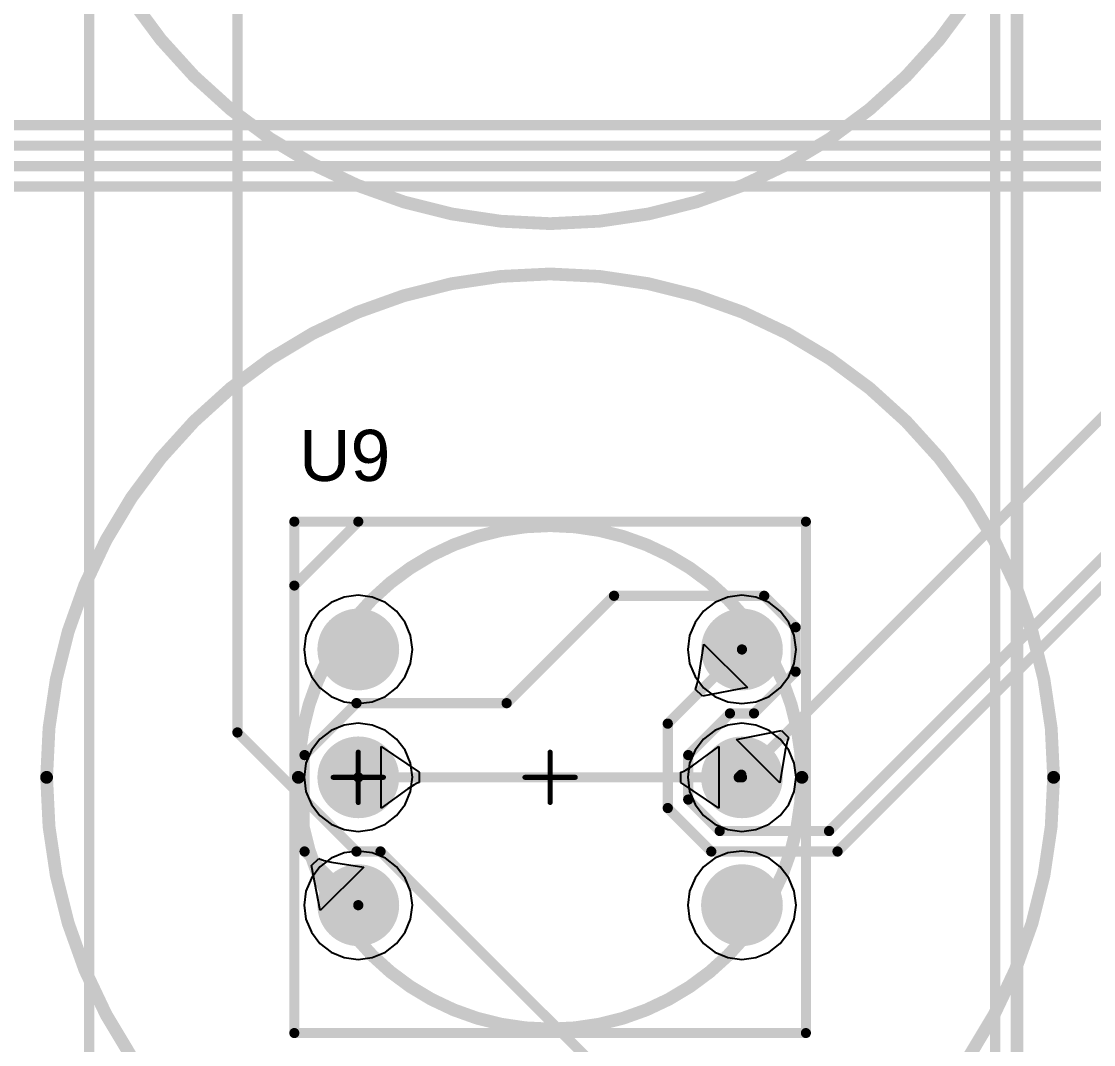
# Model space of a CAD drawing. Header units: inches. Extents: x -0.01 to 3.94, y -0.06 to 4.68.
# Drawn here: x 0.807 to 1.645, y 1.169 to 1.969 of the extents above; entities that cross this region are included whole.
import ezdxf

# ---------------------------------------------------------------- set-up
doc = ezdxf.new("R2010")
doc.units = ezdxf.units.IN
doc.header["$MEASUREMENT"] = 0
for name, color, linetype in [('Bottom Layer', 5, 'Continuous'), ('Bottom Solder', 6, 'Continuous'), ('Int1 -GND)', 16, 'Continuous'), ('Int2 -PWR)', 76, 'Continuous'), ('Multi-Layer', 9, 'Continuous'), ('Pad Holes', 156, 'Continuous'), ('PCBD Notes', 76, 'Continuous'), ('Top Courtyard', 56, 'Continuous'), ('Top Layer', 1, 'Continuous'), ('Top Overlay', 2, 'Continuous'), ('Top Solder', 216, 'Continuous')]:
    doc.layers.add(name, color=color, linetype=linetype)
doc.styles.add('Arial', font='', dxfattribs={"height": 0.2})
doc.styles.get('Arial').set_extended_font_data('Arial')

# ---------------------------------------------------------------- blocks, each defined once
blk = doc.blocks.new('2599C238_5645_4A8C_8BF9_C7515FACCFA0_455')
at = {"layer": 'Bottom Layer'}
h = blk.add_hatch(color=5, dxfattribs=at)
edge = h.paths.add_edge_path()
edge.add_arc((-0.1, 0.15), 0.03, 0, 360)
h = blk.add_hatch(color=5, dxfattribs=at)
edge = h.paths.add_edge_path()
edge.add_arc((0, 0.15), 0.03, 0, 360)
h = blk.add_hatch(color=5, dxfattribs=at)
edge = h.paths.add_edge_path()
edge.add_arc((0.1, 0.15), 0.03, 0, 360)
h = blk.add_hatch(color=5, dxfattribs=at)
edge = h.paths.add_edge_path()
edge.add_arc((-0.1, -0.15), 0.03, 0, 360)
h = blk.add_hatch(color=5, dxfattribs=at)
edge = h.paths.add_edge_path()
edge.add_arc((0, -0.15), 0.03, 0, 360)
h = blk.add_hatch(color=5, dxfattribs=at)
edge = h.paths.add_edge_path()
edge.add_arc((0.1, -0.15), 0.03, 0, 360)
at = {"layer": 'Bottom Solder'}
h = blk.add_hatch(color=6, dxfattribs=at)
edge = h.paths.add_edge_path()
edge.add_arc((-0.1, 0.15), 0.03197, 0, 360)
h = blk.add_hatch(color=6, dxfattribs=at)
edge = h.paths.add_edge_path()
edge.add_arc((0, 0.15), 0.03197, 0, 360)
h = blk.add_hatch(color=6, dxfattribs=at)
edge = h.paths.add_edge_path()
edge.add_arc((0.1, 0.15), 0.03197, 0, 360)
h = blk.add_hatch(color=6, dxfattribs=at)
edge = h.paths.add_edge_path()
edge.add_arc((-0.1, -0.15), 0.03197, 0, 360)
h = blk.add_hatch(color=6, dxfattribs=at)
edge = h.paths.add_edge_path()
edge.add_arc((0, -0.15), 0.03197, 0, 360)
h = blk.add_hatch(color=6, dxfattribs=at)
edge = h.paths.add_edge_path()
edge.add_arc((0.1, -0.15), 0.03197, 0, 360)
at = {"layer": 'Int1 -GND)'}
h = blk.add_hatch(color=7, dxfattribs=at)
edge = h.paths.add_edge_path()
edge.add_arc((-0.1, 0.15), 0.03, 0, 360)
h = blk.add_hatch(color=7, dxfattribs=at)
edge = h.paths.add_edge_path()
edge.add_arc((0, 0.15), 0.03, 0, 360)
h = blk.add_hatch(color=7, dxfattribs=at)
edge = h.paths.add_edge_path()
edge.add_arc((0.1, 0.15), 0.03, 0, 360)
h = blk.add_hatch(color=7, dxfattribs=at)
edge = h.paths.add_edge_path()
edge.add_arc((-0.1, -0.15), 0.03, 0, 360)
h = blk.add_hatch(color=7, dxfattribs=at)
edge = h.paths.add_edge_path()
edge.add_arc((0, -0.15), 0.03, 0, 360)
h = blk.add_hatch(color=7, dxfattribs=at)
edge = h.paths.add_edge_path()
edge.add_arc((0.1, -0.15), 0.03, 0, 360)
at = {"layer": 'Int2 -PWR)'}
h = blk.add_hatch(color=7, dxfattribs=at)
edge = h.paths.add_edge_path()
edge.add_arc((-0.1, 0.15), 0.03, 0, 360)
h = blk.add_hatch(color=7, dxfattribs=at)
edge = h.paths.add_edge_path()
edge.add_arc((0, 0.15), 0.03, 0, 360)
h = blk.add_hatch(color=7, dxfattribs=at)
edge = h.paths.add_edge_path()
edge.add_arc((0.1, 0.15), 0.03, 0, 360)
h = blk.add_hatch(color=7, dxfattribs=at)
edge = h.paths.add_edge_path()
edge.add_arc((-0.1, -0.15), 0.03, 0, 360)
h = blk.add_hatch(color=7, dxfattribs=at)
edge = h.paths.add_edge_path()
edge.add_arc((0, -0.15), 0.03, 0, 360)
h = blk.add_hatch(color=7, dxfattribs=at)
edge = h.paths.add_edge_path()
edge.add_arc((0.1, -0.15), 0.03, 0, 360)
at = {"layer": 'Multi-Layer'}
h = blk.add_hatch(color=9, dxfattribs=at)
edge = h.paths.add_edge_path()
edge.add_arc((-0.1, 0.15), 0.03, 0, 360)
h = blk.add_hatch(color=9, dxfattribs=at)
edge = h.paths.add_edge_path()
edge.add_arc((0, 0.15), 0.03, 0, 360)
h = blk.add_hatch(color=9, dxfattribs=at)
edge = h.paths.add_edge_path()
edge.add_arc((0.1, 0.15), 0.03, 0, 360)
h = blk.add_hatch(color=9, dxfattribs=at)
edge = h.paths.add_edge_path()
edge.add_arc((-0.1, -0.15), 0.03, 0, 360)
h = blk.add_hatch(color=9, dxfattribs=at)
edge = h.paths.add_edge_path()
edge.add_arc((0, -0.15), 0.03, 0, 360)
h = blk.add_hatch(color=9, dxfattribs=at)
edge = h.paths.add_edge_path()
edge.add_arc((0.1, -0.15), 0.03, 0, 360)
at = {"layer": 'Pad Holes'}
h = blk.add_hatch(color=7, dxfattribs=at)
edge = h.paths.add_edge_path()
edge.add_arc((-0.1, 0.15), 0.015, 0, 360)
h = blk.add_hatch(color=7, dxfattribs=at)
edge = h.paths.add_edge_path()
edge.add_arc((0, 0.15), 0.015, 0, 360)
h = blk.add_hatch(color=7, dxfattribs=at)
edge = h.paths.add_edge_path()
edge.add_arc((0.1, 0.15), 0.015, 0, 360)
h = blk.add_hatch(color=7, dxfattribs=at)
edge = h.paths.add_edge_path()
edge.add_arc((-0.1, -0.15), 0.015, 0, 360)
h = blk.add_hatch(color=7, dxfattribs=at)
edge = h.paths.add_edge_path()
edge.add_arc((0, -0.15), 0.015, 0, 360)
h = blk.add_hatch(color=7, dxfattribs=at)
edge = h.paths.add_edge_path()
edge.add_arc((0.1, -0.15), 0.015, 0, 360)
at = {"layer": 'Top Layer'}
h = blk.add_hatch(color=1, dxfattribs=at)
edge = h.paths.add_edge_path()
edge.add_arc((-0.1, 0.15), 0.03, 0, 360)
h = blk.add_hatch(color=1, dxfattribs=at)
edge = h.paths.add_edge_path()
edge.add_arc((0, 0.15), 0.03, 0, 360)
h = blk.add_hatch(color=1, dxfattribs=at)
edge = h.paths.add_edge_path()
edge.add_arc((0.1, 0.15), 0.03, 0, 360)
h = blk.add_hatch(color=1, dxfattribs=at)
edge = h.paths.add_edge_path()
edge.add_arc((-0.1, -0.15), 0.03, 0, 360)
h = blk.add_hatch(color=1, dxfattribs=at)
edge = h.paths.add_edge_path()
edge.add_arc((0, -0.15), 0.03, 0, 360)
h = blk.add_hatch(color=1, dxfattribs=at)
edge = h.paths.add_edge_path()
edge.add_arc((0.1, -0.15), 0.03, 0, 360)
at = {"layer": 'Top Solder'}
h = blk.add_hatch(color=216, dxfattribs=at)
edge = h.paths.add_edge_path()
edge.add_arc((-0.1, 0.15), 0.03197, 0, 360)
h = blk.add_hatch(color=216, dxfattribs=at)
edge = h.paths.add_edge_path()
edge.add_arc((0, 0.15), 0.03197, 0, 360)
h = blk.add_hatch(color=216, dxfattribs=at)
edge = h.paths.add_edge_path()
edge.add_arc((0.1, 0.15), 0.03197, 0, 360)
h = blk.add_hatch(color=216, dxfattribs=at)
edge = h.paths.add_edge_path()
edge.add_arc((-0.1, -0.15), 0.03197, 0, 360)
h = blk.add_hatch(color=216, dxfattribs=at)
edge = h.paths.add_edge_path()
edge.add_arc((0, -0.15), 0.03197, 0, 360)
h = blk.add_hatch(color=216, dxfattribs=at)
edge = h.paths.add_edge_path()
edge.add_arc((0.1, -0.15), 0.03197, 0, 360)
at = {"layer": 'Top Courtyard'}
for points in [[(0, -0.01968, 0.00394, 0.00394, 0), (0, 0.01969, 0.00394, 0.00394, 0)], [(0.01968, 0, 0.00394, 0.00394, 0), (-0.01969, 0, 0.00394, 0.00394, 0)], [(0, -0.16968, 0.00394, 0.00394, 0), (0, -0.13031, 0.00394, 0.00394, 0)], [(0.01968, -0.15, 0.00394, 0.00394, 0), (-0.01969, -0.15, 0.00394, 0.00394, 0)]]:
    blk.add_lwpolyline(points, format="xyseb", dxfattribs=at)
for points in [[(-0.00098, 0.01969, 0.00197, 0.00197, 1), (0.00098, 0.01969, 0.00197, 0.00197, 1)], [(-0.02067, 0, 0.00197, 0.00197, 1), (-0.0187, 0, 0.00197, 0.00197, 1)], [(0.0187, 0, 0.00197, 0.00197, 1), (0.02067, 0, 0.00197, 0.00197, 1)], [(-0.00098, -0.01968, 0.00197, 0.00197, 1), (0.00098, -0.01968, 0.00197, 0.00197, 1)], [(-0.00098, -0.13031, 0.00197, 0.00197, 1), (0.00098, -0.13031, 0.00197, 0.00197, 1)], [(-0.02067, -0.15, 0.00197, 0.00197, 1), (-0.0187, -0.15, 0.00197, 0.00197, 1)], [(0.0187, -0.15, 0.00197, 0.00197, 1), (0.02067, -0.15, 0.00197, 0.00197, 1)], [(-0.00098, -0.16968, 0.00197, 0.00197, 1), (0.00098, -0.16968, 0.00197, 0.00197, 1)]]:
    blk.add_lwpolyline(points, format="xyseb", close=True, dxfattribs=at)
at = {"layer": 'Top Overlay'}
for points in [[(-0.2, -0.2, 0.00787, 0.00787, 0), (-0.2, 0.2, 0.00787, 0.00787, 0)], [(0.2, 0.2, 0.00787, 0.00787, 0), (-0.2, 0.2, 0.00787, 0.00787, 0)], [(0.2, -0.2, 0.00787, 0.00787, 0), (0.2, 0.2, 0.00787, 0.00787, 0)], [(-0.15, -0.2, 0.00787, 0.00787, 0), (-0.2, -0.15, 0.00787, 0.00787, 0)], [(0.2, -0.2, 0.00787, 0.00787, 0), (-0.2, -0.2, 0.00787, 0.00787, 0)]]:
    blk.add_lwpolyline(points, format="xyseb", dxfattribs=at)
for points in [[(-0.20197, 0.2, 0.00394, 0.00394, 1), (-0.19803, 0.2, 0.00394, 0.00394, 1)], [(-0.20197, 0.2, 0.00394, 0.00394, 1), (-0.19803, 0.2, 0.00394, 0.00394, 1)], [(0.19803, 0.2, 0.00394, 0.00394, 1), (0.20197, 0.2, 0.00394, 0.00394, 1)], [(0.19803, 0.2, 0.00394, 0.00394, 1), (0.20197, 0.2, 0.00394, 0.00394, 1)], [(-0.20197, -0.15, 0.00394, 0.00394, 1), (-0.19803, -0.15, 0.00394, 0.00394, 1)], [(-0.20197, -0.2, 0.00394, 0.00394, 1), (-0.19803, -0.2, 0.00394, 0.00394, 1)], [(-0.20197, -0.2, 0.00394, 0.00394, 1), (-0.19803, -0.2, 0.00394, 0.00394, 1)], [(-0.15197, -0.2, 0.00394, 0.00394, 1), (-0.14803, -0.2, 0.00394, 0.00394, 1)], [(0.19803, -0.2, 0.00394, 0.00394, 1), (0.20197, -0.2, 0.00394, 0.00394, 1)], [(0.19803, -0.2, 0.00394, 0.00394, 1), (0.20197, -0.2, 0.00394, 0.00394, 1)]]:
    blk.add_lwpolyline(points, format="xyseb", close=True, dxfattribs=at)

msp = doc.modelspace()

# ---------------------------------------------------------------- linework, layer by layer
at = {"layer": 'Bottom Layer'}
for p, q in [((1.08849, 1.35396), (1.08849, 1.40194)), ((1.08849, 1.40194), (1.1182, 1.38195)), ((1.33172, 1.38695), (1.35246, 1.40194)), ((1.35246, 1.40194), (1.35246, 1.35396)), ((1.32492, 1.38275), (1.32672, 1.38375)), ((1.32672, 1.38375), (1.33172, 1.38695)), ((1.1182, 1.38195), (1.1182, 1.37395)), ((1.32274, 1.38195), (1.3236, 1.38215)), ((1.32274, 1.37395), (1.32274, 1.38195)), ((1.3236, 1.38215), (1.32492, 1.38275)), ((1.10922, 1.36895), (1.08849, 1.35396)), ((1.11423, 1.37215), (1.10922, 1.36895)), ((1.11602, 1.37315), (1.11423, 1.37215)), ((1.11735, 1.37375), (1.11602, 1.37315)), ((1.1182, 1.37395), (1.11735, 1.37375)), ((1.35246, 1.35396), (1.32274, 1.37395))]:
    msp.add_line(p, q, dxfattribs=at)
for points in [[(0.97597, 1.41306, 0.008, 0.008, 0), (0.97597, 3.29226, 0.008, 0.008, 0)], [(1.58554, 0.72952, 0.01, 0.01, 0), (1.58554, 2.80446, 0.01, 0.01, 0)], [(0.86, 0.75, 0.008, 0.008, 0), (0.86, 2.76528, 0.008, 0.008, 0)], [(1.56854, 0.73657, 0.008, 0.008, 0), (1.56854, 2.62146, 0.008, 0.008, 0)], [(0.97597, 1.41306, 0.008, 0.008, 0), (1.06907, 1.31995, 0.008, 0.008, 0)], [(1.36795, 1.37795, 0.008, 0.008, 0), (1.37, 1.38, 0.008, 0.008, 0)], [(1.07047, 1.37795, 0.008, 0.008, 0), (1.36795, 1.37795, 0.008, 0.008, 0)], [(1.06907, 1.31995, 0.008, 0.008, 0), (1.08787, 1.31995, 0.008, 0.008, 0)], [(1.08787, 1.31995, 0.008, 0.008, 0), (1.54276, 0.86506, 0.008, 0.008, 0)]]:
    msp.add_lwpolyline(points, format="xyseb", dxfattribs=at)
for points in [[(0.97397, 1.41306, 0.004, 0.004, 1), (0.97797, 1.41306, 0.004, 0.004, 1)], [(0.97397, 1.41306, 0.004, 0.004, 1), (0.97797, 1.41306, 0.004, 0.004, 1)], [(1.368, 1.38, 0.004, 0.004, 1), (1.372, 1.38, 0.004, 0.004, 1)], [(1.06847, 1.37795, 0.004, 0.004, 1), (1.07247, 1.37795, 0.004, 0.004, 1)], [(1.36595, 1.37795, 0.004, 0.004, 1), (1.36995, 1.37795, 0.004, 0.004, 1)], [(1.36595, 1.37795, 0.004, 0.004, 1), (1.36995, 1.37795, 0.004, 0.004, 1)], [(1.06707, 1.31995, 0.004, 0.004, 1), (1.07107, 1.31995, 0.004, 0.004, 1)], [(1.06707, 1.31995, 0.004, 0.004, 1), (1.07107, 1.31995, 0.004, 0.004, 1)], [(1.08587, 1.31995, 0.004, 0.004, 1), (1.08987, 1.31995, 0.004, 0.004, 1)], [(1.08587, 1.31995, 0.004, 0.004, 1), (1.08987, 1.31995, 0.004, 0.004, 1)]]:
    msp.add_lwpolyline(points, format="xyseb", close=True, dxfattribs=at)
at = {"layer": 'Int1 -GND)'}
for p, q in [((1.05951, 1.51887), (1.04929, 1.51464)), ((1.07047, 1.52031), (1.05951, 1.51887)), ((1.08144, 1.51887), (1.07047, 1.52031)), ((1.09165, 1.51464), (1.08144, 1.51887)), ((1.35951, 1.51887), (1.34929, 1.51464)), ((1.37047, 1.52031), (1.35951, 1.51887)), ((1.38144, 1.51887), (1.37047, 1.52031)), ((1.39165, 1.51464), (1.38144, 1.51887)), ((1.04929, 1.51464), (1.04052, 1.50791)), ((1.10043, 1.50791), (1.09165, 1.51464)), ((1.34929, 1.51464), (1.34052, 1.50791)), ((1.40043, 1.50791), (1.39165, 1.51464)), ((1.04052, 1.50791), (1.03378, 1.49913)), ((1.10716, 1.49913), (1.10043, 1.50791)), ((1.34052, 1.50791), (1.33378, 1.49913)), ((1.40716, 1.49913), (1.40043, 1.50791)), ((1.03378, 1.49913), (1.02955, 1.48892)), ((1.11139, 1.48892), (1.10716, 1.49913)), ((1.33378, 1.49913), (1.32955, 1.48892)), ((1.41139, 1.48892), (1.40716, 1.49913)), ((1.02955, 1.48892), (1.02811, 1.47795)), ((1.11283, 1.47795), (1.11139, 1.48892)), ((1.32955, 1.48892), (1.32811, 1.47795)), ((1.41283, 1.47795), (1.41139, 1.48892)), ((1.02811, 1.47795), (1.02955, 1.46699)), ((1.11139, 1.46699), (1.11283, 1.47795)), ((1.32811, 1.47795), (1.32955, 1.46699)), ((1.41139, 1.46699), (1.41283, 1.47795)), ((1.02955, 1.46699), (1.03378, 1.45677)), ((1.10716, 1.45677), (1.11139, 1.46699)), ((1.32955, 1.46699), (1.33378, 1.45677)), ((1.40716, 1.45677), (1.41139, 1.46699)), ((1.03378, 1.45677), (1.04052, 1.448)), ((1.10043, 1.448), (1.10716, 1.45677)), ((1.33378, 1.45677), (1.34052, 1.448)), ((1.40043, 1.448), (1.40716, 1.45677)), ((1.04052, 1.448), (1.04929, 1.44127)), ((1.09165, 1.44127), (1.10043, 1.448)), ((1.34052, 1.448), (1.34929, 1.44127)), ((1.39165, 1.44127), (1.40043, 1.448)), ((1.04929, 1.44127), (1.05951, 1.43703)), ((1.05951, 1.43703), (1.07047, 1.43559)), ((1.07047, 1.43559), (1.08144, 1.43703)), ((1.08144, 1.43703), (1.09165, 1.44127)), ((1.34929, 1.44127), (1.35951, 1.43703)), ((1.35951, 1.43703), (1.37047, 1.43559)), ((1.37047, 1.43559), (1.38144, 1.43703)), ((1.38144, 1.43703), (1.39165, 1.44127)), ((1.05951, 1.41887), (1.04929, 1.41464)), ((1.07047, 1.42031), (1.05951, 1.41887)), ((1.08144, 1.41887), (1.07047, 1.42031)), ((1.09165, 1.41464), (1.08144, 1.41887)), ((1.35951, 1.41887), (1.34929, 1.41464)), ((1.37047, 1.42031), (1.35951, 1.41887)), ((1.38144, 1.41887), (1.37047, 1.42031)), ((1.39165, 1.41464), (1.38144, 1.41887)), ((1.04929, 1.41464), (1.04052, 1.40791)), ((1.10043, 1.40791), (1.09165, 1.41464)), ((1.34929, 1.41464), (1.34052, 1.40791)), ((1.40043, 1.40791), (1.39165, 1.41464)), ((1.04052, 1.40791), (1.03378, 1.39913)), ((1.10716, 1.39913), (1.10043, 1.40791)), ((1.34052, 1.40791), (1.33378, 1.39913)), ((1.40716, 1.39913), (1.40043, 1.40791)), ((1.03378, 1.39913), (1.02955, 1.38892)), ((1.11139, 1.38892), (1.10716, 1.39913)), ((1.33378, 1.39913), (1.32955, 1.38892)), ((1.41139, 1.38892), (1.40716, 1.39913)), ((1.02955, 1.38892), (1.02811, 1.37795)), ((1.11283, 1.37795), (1.11139, 1.38892)), ((1.32955, 1.38892), (1.32811, 1.37795)), ((1.41283, 1.37795), (1.41139, 1.38892)), ((1.02811, 1.37795), (1.02955, 1.36699)), ((1.11139, 1.36699), (1.11283, 1.37795)), ((1.32811, 1.37795), (1.32955, 1.36699)), ((1.41139, 1.36699), (1.41283, 1.37795)), ((1.02955, 1.36699), (1.03378, 1.35677)), ((1.10716, 1.35677), (1.11139, 1.36699)), ((1.32955, 1.36699), (1.33378, 1.35677)), ((1.40716, 1.35677), (1.41139, 1.36699)), ((1.03378, 1.35677), (1.04052, 1.348)), ((1.10043, 1.348), (1.10716, 1.35677)), ((1.33378, 1.35677), (1.34052, 1.348)), ((1.40043, 1.348), (1.40716, 1.35677)), ((1.04052, 1.348), (1.04929, 1.34127)), ((1.09165, 1.34127), (1.10043, 1.348)), ((1.34052, 1.348), (1.34929, 1.34127)), ((1.39165, 1.34127), (1.40043, 1.348)), ((1.04929, 1.34127), (1.05951, 1.33703)), ((1.05951, 1.33703), (1.07047, 1.33559)), ((1.07047, 1.33559), (1.08144, 1.33703)), ((1.08144, 1.33703), (1.09165, 1.34127)), ((1.34929, 1.34127), (1.35951, 1.33703)), ((1.35951, 1.33703), (1.37047, 1.33559)), ((1.37047, 1.33559), (1.38144, 1.33703)), ((1.38144, 1.33703), (1.39165, 1.34127)), ((1.05951, 1.31887), (1.04929, 1.31464)), ((1.07047, 1.32031), (1.05951, 1.31887)), ((1.08144, 1.31887), (1.07047, 1.32031)), ((1.09165, 1.31464), (1.08144, 1.31887)), ((1.35951, 1.31887), (1.34929, 1.31464)), ((1.37047, 1.32031), (1.35951, 1.31887)), ((1.38144, 1.31887), (1.37047, 1.32031)), ((1.39165, 1.31464), (1.38144, 1.31887)), ((1.04052, 1.30791), (1.03378, 1.29913)), ((1.04929, 1.31464), (1.04052, 1.30791)), ((1.10043, 1.30791), (1.09165, 1.31464)), ((1.10716, 1.29913), (1.10043, 1.30791)), ((1.34052, 1.30791), (1.33378, 1.29913)), ((1.34929, 1.31464), (1.34052, 1.30791)), ((1.40043, 1.30791), (1.39165, 1.31464)), ((1.40716, 1.29913), (1.40043, 1.30791)), ((1.03378, 1.29913), (1.02955, 1.28892)), ((1.11139, 1.28892), (1.10716, 1.29913)), ((1.33378, 1.29913), (1.32955, 1.28892)), ((1.41139, 1.28892), (1.40716, 1.29913)), ((1.02955, 1.28892), (1.02811, 1.27795)), ((1.11283, 1.27795), (1.11139, 1.28892)), ((1.32955, 1.28892), (1.32811, 1.27795)), ((1.41283, 1.27795), (1.41139, 1.28892)), ((1.02811, 1.27795), (1.02955, 1.26699)), ((1.11139, 1.26699), (1.11283, 1.27795)), ((1.32811, 1.27795), (1.32955, 1.26699)), ((1.41139, 1.26699), (1.41283, 1.27795)), ((1.02955, 1.26699), (1.03378, 1.25677)), ((1.10716, 1.25677), (1.11139, 1.26699)), ((1.32955, 1.26699), (1.33378, 1.25677)), ((1.40716, 1.25677), (1.41139, 1.26699)), ((1.03378, 1.25677), (1.04052, 1.248)), ((1.10043, 1.248), (1.10716, 1.25677)), ((1.33378, 1.25677), (1.34052, 1.248)), ((1.40043, 1.248), (1.40716, 1.25677)), ((1.04052, 1.248), (1.04929, 1.24127)), ((1.04929, 1.24127), (1.05951, 1.23703)), ((1.08144, 1.23703), (1.09165, 1.24127)), ((1.09165, 1.24127), (1.10043, 1.248)), ((1.34052, 1.248), (1.34929, 1.24127)), ((1.34929, 1.24127), (1.35951, 1.23703)), ((1.38144, 1.23703), (1.39165, 1.24127)), ((1.39165, 1.24127), (1.40043, 1.248)), ((1.05951, 1.23703), (1.07047, 1.23559)), ((1.07047, 1.23559), (1.08144, 1.23703)), ((1.35951, 1.23703), (1.37047, 1.23559)), ((1.37047, 1.23559), (1.38144, 1.23703))]:
    msp.add_line(p, q, dxfattribs=at)
at = {"layer": 'Int2 -PWR)'}
for p, q in [((1.05951, 1.51887), (1.04929, 1.51464)), ((1.07047, 1.52031), (1.05951, 1.51887)), ((1.08144, 1.51887), (1.07047, 1.52031)), ((1.09165, 1.51464), (1.08144, 1.51887)), ((1.35951, 1.51887), (1.34929, 1.51464)), ((1.37047, 1.52031), (1.35951, 1.51887)), ((1.38144, 1.51887), (1.37047, 1.52031)), ((1.39165, 1.51464), (1.38144, 1.51887)), ((1.04929, 1.51464), (1.04052, 1.50791)), ((1.10043, 1.50791), (1.09165, 1.51464)), ((1.34929, 1.51464), (1.34052, 1.50791)), ((1.40043, 1.50791), (1.39165, 1.51464)), ((1.04052, 1.50791), (1.03378, 1.49913)), ((1.10716, 1.49913), (1.10043, 1.50791)), ((1.34052, 1.50791), (1.33378, 1.49913)), ((1.40716, 1.49913), (1.40043, 1.50791)), ((1.03378, 1.49913), (1.02955, 1.48892)), ((1.11139, 1.48892), (1.10716, 1.49913)), ((1.33378, 1.49913), (1.32955, 1.48892)), ((1.41139, 1.48892), (1.40716, 1.49913)), ((1.02955, 1.48892), (1.02811, 1.47795)), ((1.11283, 1.47795), (1.11139, 1.48892)), ((1.32955, 1.48892), (1.32811, 1.47795)), ((1.41283, 1.47795), (1.41139, 1.48892)), ((1.02811, 1.47795), (1.02955, 1.46699)), ((1.11139, 1.46699), (1.11283, 1.47795)), ((1.32811, 1.47795), (1.32955, 1.46699)), ((1.41139, 1.46699), (1.41283, 1.47795)), ((1.02955, 1.46699), (1.03378, 1.45677)), ((1.10716, 1.45677), (1.11139, 1.46699)), ((1.32955, 1.46699), (1.33378, 1.45677)), ((1.40716, 1.45677), (1.41139, 1.46699)), ((1.03378, 1.45677), (1.04052, 1.448)), ((1.10043, 1.448), (1.10716, 1.45677)), ((1.33378, 1.45677), (1.34052, 1.448)), ((1.40043, 1.448), (1.40716, 1.45677)), ((1.04052, 1.448), (1.04929, 1.44127)), ((1.09165, 1.44127), (1.10043, 1.448)), ((1.34052, 1.448), (1.34929, 1.44127)), ((1.39165, 1.44127), (1.40043, 1.448)), ((1.04929, 1.44127), (1.05951, 1.43703)), ((1.05951, 1.43703), (1.07047, 1.43559)), ((1.07047, 1.43559), (1.08144, 1.43703)), ((1.08144, 1.43703), (1.09165, 1.44127)), ((1.34929, 1.44127), (1.35951, 1.43703)), ((1.35951, 1.43703), (1.37047, 1.43559)), ((1.37047, 1.43559), (1.38144, 1.43703)), ((1.38144, 1.43703), (1.39165, 1.44127)), ((1.05951, 1.41887), (1.04929, 1.41464)), ((1.07047, 1.42031), (1.05951, 1.41887)), ((1.08144, 1.41887), (1.07047, 1.42031)), ((1.09165, 1.41464), (1.08144, 1.41887)), ((1.35951, 1.41887), (1.34929, 1.41464)), ((1.37047, 1.42031), (1.35951, 1.41887)), ((1.38144, 1.41887), (1.37047, 1.42031)), ((1.39165, 1.41464), (1.38144, 1.41887)), ((1.04929, 1.41464), (1.04052, 1.40791)), ((1.10043, 1.40791), (1.09165, 1.41464)), ((1.34929, 1.41464), (1.34052, 1.40791)), ((1.40043, 1.40791), (1.39165, 1.41464)), ((1.04052, 1.40791), (1.03378, 1.39913)), ((1.10716, 1.39913), (1.10043, 1.40791)), ((1.34052, 1.40791), (1.33378, 1.39913)), ((1.40716, 1.39913), (1.40043, 1.40791)), ((1.03378, 1.39913), (1.02955, 1.38892)), ((1.11139, 1.38892), (1.10716, 1.39913)), ((1.33378, 1.39913), (1.32955, 1.38892)), ((1.41139, 1.38892), (1.40716, 1.39913)), ((1.02955, 1.38892), (1.02811, 1.37795)), ((1.11283, 1.37795), (1.11139, 1.38892)), ((1.32955, 1.38892), (1.32811, 1.37795)), ((1.41283, 1.37795), (1.41139, 1.38892)), ((1.02811, 1.37795), (1.02955, 1.36699)), ((1.11139, 1.36699), (1.11283, 1.37795)), ((1.32811, 1.37795), (1.32955, 1.36699)), ((1.41139, 1.36699), (1.41283, 1.37795)), ((1.02955, 1.36699), (1.03378, 1.35677)), ((1.10716, 1.35677), (1.11139, 1.36699)), ((1.32955, 1.36699), (1.33378, 1.35677)), ((1.40716, 1.35677), (1.41139, 1.36699)), ((1.03378, 1.35677), (1.04052, 1.348)), ((1.10043, 1.348), (1.10716, 1.35677)), ((1.33378, 1.35677), (1.34052, 1.348)), ((1.40043, 1.348), (1.40716, 1.35677)), ((1.04052, 1.348), (1.04929, 1.34127)), ((1.09165, 1.34127), (1.10043, 1.348)), ((1.34052, 1.348), (1.34929, 1.34127)), ((1.39165, 1.34127), (1.40043, 1.348)), ((1.04929, 1.34127), (1.05951, 1.33703)), ((1.05951, 1.33703), (1.07047, 1.33559)), ((1.07047, 1.33559), (1.08144, 1.33703)), ((1.08144, 1.33703), (1.09165, 1.34127)), ((1.34929, 1.34127), (1.35951, 1.33703)), ((1.35951, 1.33703), (1.37047, 1.33559)), ((1.37047, 1.33559), (1.38144, 1.33703)), ((1.38144, 1.33703), (1.39165, 1.34127)), ((1.05951, 1.31887), (1.04929, 1.31464)), ((1.07047, 1.32031), (1.05951, 1.31887)), ((1.08144, 1.31887), (1.07047, 1.32031)), ((1.09165, 1.31464), (1.08144, 1.31887)), ((1.35951, 1.31887), (1.34929, 1.31464)), ((1.37047, 1.32031), (1.35951, 1.31887)), ((1.38144, 1.31887), (1.37047, 1.32031)), ((1.39165, 1.31464), (1.38144, 1.31887)), ((1.04052, 1.30791), (1.03378, 1.29913)), ((1.04929, 1.31464), (1.04052, 1.30791)), ((1.10043, 1.30791), (1.09165, 1.31464)), ((1.10716, 1.29913), (1.10043, 1.30791)), ((1.34052, 1.30791), (1.33378, 1.29913)), ((1.34929, 1.31464), (1.34052, 1.30791)), ((1.40043, 1.30791), (1.39165, 1.31464)), ((1.40716, 1.29913), (1.40043, 1.30791)), ((1.03378, 1.29913), (1.02955, 1.28892)), ((1.11139, 1.28892), (1.10716, 1.29913)), ((1.33378, 1.29913), (1.32955, 1.28892)), ((1.41139, 1.28892), (1.40716, 1.29913)), ((1.02955, 1.28892), (1.02811, 1.27795)), ((1.11283, 1.27795), (1.11139, 1.28892)), ((1.32955, 1.28892), (1.32811, 1.27795)), ((1.41283, 1.27795), (1.41139, 1.28892)), ((1.02811, 1.27795), (1.02955, 1.26699)), ((1.11139, 1.26699), (1.11283, 1.27795)), ((1.32811, 1.27795), (1.32955, 1.26699)), ((1.41139, 1.26699), (1.41283, 1.27795)), ((1.02955, 1.26699), (1.03378, 1.25677)), ((1.10716, 1.25677), (1.11139, 1.26699)), ((1.32955, 1.26699), (1.33378, 1.25677)), ((1.40716, 1.25677), (1.41139, 1.26699)), ((1.03378, 1.25677), (1.04052, 1.248)), ((1.10043, 1.248), (1.10716, 1.25677)), ((1.33378, 1.25677), (1.34052, 1.248)), ((1.40043, 1.248), (1.40716, 1.25677)), ((1.04052, 1.248), (1.04929, 1.24127)), ((1.04929, 1.24127), (1.05951, 1.23703)), ((1.08144, 1.23703), (1.09165, 1.24127)), ((1.09165, 1.24127), (1.10043, 1.248)), ((1.34052, 1.248), (1.34929, 1.24127)), ((1.34929, 1.24127), (1.35951, 1.23703)), ((1.38144, 1.23703), (1.39165, 1.24127)), ((1.39165, 1.24127), (1.40043, 1.248)), ((1.05951, 1.23703), (1.07047, 1.23559)), ((1.07047, 1.23559), (1.08144, 1.23703)), ((1.35951, 1.23703), (1.37047, 1.23559)), ((1.37047, 1.23559), (1.38144, 1.23703))]:
    msp.add_line(p, q, dxfattribs=at)
at = {"layer": 'PCBD Notes'}
for points in [[(1.61417, 2.20472, 0.01, 0.01, 1), (0.82677, 2.20472, 0.01, 0.01, 1)], [(1.61417, 1.37795, 0.01, 0.01, 1), (0.82677, 1.37795, 0.01, 0.01, 1)], [(1.41732, 1.37795, 0.01, 0.01, 1), (1.02362, 1.37795, 0.01, 0.01, 1)], [(0.82427, 1.37795, 0.005, 0.005, 1), (0.82927, 1.37795, 0.005, 0.005, 1)], [(1.02112, 1.37795, 0.005, 0.005, 1), (1.02612, 1.37795, 0.005, 0.005, 1)], [(1.41482, 1.37795, 0.005, 0.005, 1), (1.41982, 1.37795, 0.005, 0.005, 1)], [(1.61167, 1.37795, 0.005, 0.005, 1), (1.61667, 1.37795, 0.005, 0.005, 1)]]:
    msp.add_lwpolyline(points, format="xyseb", close=True, dxfattribs=at)
at = {"layer": 'Top Layer'}
for p, q in [((1.33671, 1.45691), (1.34077, 1.48218)), ((1.34077, 1.48218), (1.3747, 1.44825)), ((1.33487, 1.44914), (1.33543, 1.45111)), ((1.33543, 1.45111), (1.33671, 1.45691)), ((1.33389, 1.44703), (1.33436, 1.44777)), ((1.33955, 1.44137), (1.33389, 1.44703)), ((1.33436, 1.44777), (1.33487, 1.44914)), ((1.3747, 1.44825), (1.33955, 1.44137)), ((1.36625, 1.40765), (1.4014, 1.41453)), ((1.4014, 1.41453), (1.40705, 1.40888)), ((1.40705, 1.40888), (1.40659, 1.40813)), ((1.40017, 1.37373), (1.36625, 1.40765)), ((1.40551, 1.40479), (1.40424, 1.39899)), ((1.40608, 1.40677), (1.40551, 1.40479)), ((1.40659, 1.40813), (1.40608, 1.40677)), ((1.40424, 1.39899), (1.40017, 1.37373)), ((1.03389, 1.30888), (1.03955, 1.31453)), ((1.04077, 1.27373), (1.03389, 1.30888)), ((1.03955, 1.31453), (1.04029, 1.31407)), ((1.04029, 1.31407), (1.04166, 1.31356)), ((1.04166, 1.31356), (1.04363, 1.31299)), ((1.04363, 1.31299), (1.04943, 1.31172)), ((1.04943, 1.31172), (1.0747, 1.30765)), ((1.0747, 1.30765), (1.04077, 1.27373))]:
    msp.add_line(p, q, dxfattribs=at)
for points in [[(0.44438, 1.888, 0.008, 0.008, 0), (2.08517, 1.888, 0.008, 0.008, 0)], [(0.50838, 1.872, 0.008, 0.008, 0), (2.0918, 1.872, 0.008, 0.008, 0)], [(0.57238, 1.856, 0.008, 0.008, 0), (2.09843, 1.856, 0.008, 0.008, 0)], [(0.63638, 1.84, 0.008, 0.008, 0), (2.10505, 1.84, 0.008, 0.008, 0)], [(1.37047, 1.37795, 0.008, 0.008, 0), (1.81252, 1.82, 0.008, 0.008, 0)], [(1.43858, 1.33595, 0.008, 0.008, 0), (1.90663, 1.804, 0.008, 0.008, 0)], [(1.44521, 1.31995, 0.008, 0.008, 0), (1.91325, 1.788, 0.008, 0.008, 0)], [(1.18647, 1.43595, 0.008, 0.008, 0), (1.27047, 1.51995, 0.008, 0.008, 0)], [(1.27047, 1.51995, 0.008, 0.008, 0), (1.38787, 1.51995, 0.008, 0.008, 0)], [(1.38787, 1.51995, 0.008, 0.008, 0), (1.41247, 1.49535, 0.008, 0.008, 0)], [(1.41247, 1.46056, 0.008, 0.008, 0), (1.41247, 1.49535, 0.008, 0.008, 0)], [(1.31247, 1.41995, 0.008, 0.008, 0), (1.37047, 1.47795, 0.008, 0.008, 0)], [(1.37987, 1.42795, 0.008, 0.008, 0), (1.41247, 1.46056, 0.008, 0.008, 0)], [(1.02847, 1.39535, 0.008, 0.008, 0), (1.06907, 1.43595, 0.008, 0.008, 0)], [(1.06907, 1.43595, 0.008, 0.008, 0), (1.18647, 1.43595, 0.008, 0.008, 0)], [(1.32847, 1.39535, 0.008, 0.008, 0), (1.36108, 1.42795, 0.008, 0.008, 0)], [(1.36108, 1.42795, 0.008, 0.008, 0), (1.37987, 1.42795, 0.008, 0.008, 0)], [(1.31247, 1.35393, 0.008, 0.008, 0), (1.31247, 1.41995, 0.008, 0.008, 0)], [(1.02847, 1.31995, 0.008, 0.008, 0), (1.02847, 1.39535, 0.008, 0.008, 0)], [(1.32847, 1.36056, 0.008, 0.008, 0), (1.32847, 1.39535, 0.008, 0.008, 0)], [(1.32847, 1.36056, 0.008, 0.008, 0), (1.35308, 1.33595, 0.008, 0.008, 0)], [(1.31247, 1.35393, 0.008, 0.008, 0), (1.34645, 1.31995, 0.008, 0.008, 0)], [(1.35308, 1.33595, 0.008, 0.008, 0), (1.43858, 1.33595, 0.008, 0.008, 0)], [(1.02847, 1.31995, 0.008, 0.008, 0), (1.07047, 1.27795, 0.008, 0.008, 0)], [(1.34645, 1.31995, 0.008, 0.008, 0), (1.44521, 1.31995, 0.008, 0.008, 0)]]:
    msp.add_lwpolyline(points, format="xyseb", dxfattribs=at)
for points in [[(1.26847, 1.51995, 0.004, 0.004, 1), (1.27247, 1.51995, 0.004, 0.004, 1)], [(1.26847, 1.51995, 0.004, 0.004, 1), (1.27247, 1.51995, 0.004, 0.004, 1)], [(1.38587, 1.51995, 0.004, 0.004, 1), (1.38987, 1.51995, 0.004, 0.004, 1)], [(1.38587, 1.51995, 0.004, 0.004, 1), (1.38987, 1.51995, 0.004, 0.004, 1)], [(1.41047, 1.49535, 0.004, 0.004, 1), (1.41447, 1.49535, 0.004, 0.004, 1)], [(1.41047, 1.49535, 0.004, 0.004, 1), (1.41447, 1.49535, 0.004, 0.004, 1)], [(1.36847, 1.47795, 0.004, 0.004, 1), (1.37247, 1.47795, 0.004, 0.004, 1)], [(1.41047, 1.46056, 0.004, 0.004, 1), (1.41447, 1.46056, 0.004, 0.004, 1)], [(1.41047, 1.46056, 0.004, 0.004, 1), (1.41447, 1.46056, 0.004, 0.004, 1)], [(1.06707, 1.43595, 0.004, 0.004, 1), (1.07107, 1.43595, 0.004, 0.004, 1)], [(1.06707, 1.43595, 0.004, 0.004, 1), (1.07107, 1.43595, 0.004, 0.004, 1)], [(1.18447, 1.43595, 0.004, 0.004, 1), (1.18847, 1.43595, 0.004, 0.004, 1)], [(1.18447, 1.43595, 0.004, 0.004, 1), (1.18847, 1.43595, 0.004, 0.004, 1)], [(1.35908, 1.42795, 0.004, 0.004, 1), (1.36308, 1.42795, 0.004, 0.004, 1)], [(1.35908, 1.42795, 0.004, 0.004, 1), (1.36308, 1.42795, 0.004, 0.004, 1)], [(1.37787, 1.42795, 0.004, 0.004, 1), (1.38187, 1.42795, 0.004, 0.004, 1)], [(1.37787, 1.42795, 0.004, 0.004, 1), (1.38187, 1.42795, 0.004, 0.004, 1)], [(1.31047, 1.41995, 0.004, 0.004, 1), (1.31447, 1.41995, 0.004, 0.004, 1)], [(1.31047, 1.41995, 0.004, 0.004, 1), (1.31447, 1.41995, 0.004, 0.004, 1)], [(1.02647, 1.39535, 0.004, 0.004, 1), (1.03047, 1.39535, 0.004, 0.004, 1)], [(1.02647, 1.39535, 0.004, 0.004, 1), (1.03047, 1.39535, 0.004, 0.004, 1)], [(1.32647, 1.39535, 0.004, 0.004, 1), (1.33047, 1.39535, 0.004, 0.004, 1)], [(1.32647, 1.39535, 0.004, 0.004, 1), (1.33047, 1.39535, 0.004, 0.004, 1)], [(1.36847, 1.37795, 0.004, 0.004, 1), (1.37247, 1.37795, 0.004, 0.004, 1)], [(1.32647, 1.36056, 0.004, 0.004, 1), (1.33047, 1.36056, 0.004, 0.004, 1)], [(1.32647, 1.36056, 0.004, 0.004, 1), (1.33047, 1.36056, 0.004, 0.004, 1)], [(1.31047, 1.35393, 0.004, 0.004, 1), (1.31447, 1.35393, 0.004, 0.004, 1)], [(1.31047, 1.35393, 0.004, 0.004, 1), (1.31447, 1.35393, 0.004, 0.004, 1)], [(1.35108, 1.33595, 0.004, 0.004, 1), (1.35508, 1.33595, 0.004, 0.004, 1)], [(1.35108, 1.33595, 0.004, 0.004, 1), (1.35508, 1.33595, 0.004, 0.004, 1)], [(1.43658, 1.33595, 0.004, 0.004, 1), (1.44058, 1.33595, 0.004, 0.004, 1)], [(1.43658, 1.33595, 0.004, 0.004, 1), (1.44058, 1.33595, 0.004, 0.004, 1)], [(1.02647, 1.31995, 0.004, 0.004, 1), (1.03047, 1.31995, 0.004, 0.004, 1)], [(1.02647, 1.31995, 0.004, 0.004, 1), (1.03047, 1.31995, 0.004, 0.004, 1)], [(1.34445, 1.31995, 0.004, 0.004, 1), (1.34845, 1.31995, 0.004, 0.004, 1)], [(1.34445, 1.31995, 0.004, 0.004, 1), (1.34845, 1.31995, 0.004, 0.004, 1)], [(1.44321, 1.31995, 0.004, 0.004, 1), (1.44721, 1.31995, 0.004, 0.004, 1)], [(1.44321, 1.31995, 0.004, 0.004, 1), (1.44721, 1.31995, 0.004, 0.004, 1)], [(1.06847, 1.27795, 0.004, 0.004, 1), (1.07247, 1.27795, 0.004, 0.004, 1)]]:
    msp.add_lwpolyline(points, format="xyseb", close=True, dxfattribs=at)

# ---------------------------------------------------------------- block references
at = {"rotation": 270}
msp.add_blockref('2599C238_5645_4A8C_8BF9_C7515FACCFA0_455', (1.22047, 1.37795), dxfattribs=at)

# ---------------------------------------------------------------- texts
at = {"layer": 'Top Overlay', "style": 'Arial'}
msp.add_text('U9', height=0.04, dxfattribs=at).set_placement((1.02412, 1.60974))

doc.saveas('drawing.dxf')
